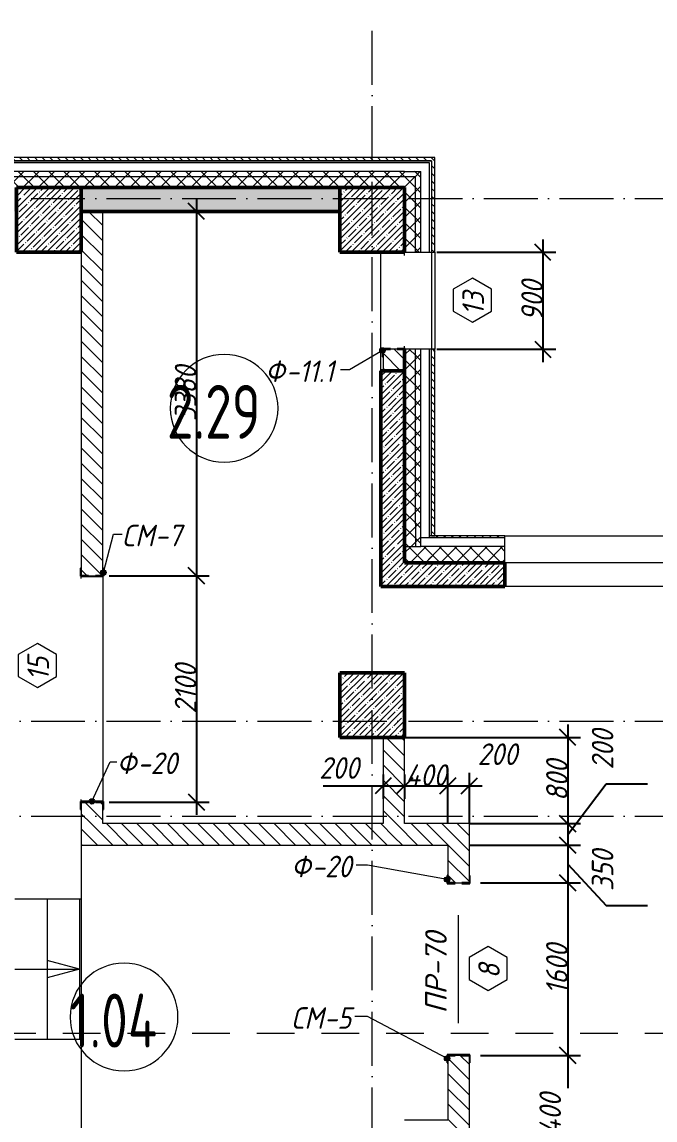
# Model space of a CAD drawing. Header units: millimetres. Extents: x -6064 to 178764, y -5836 to 29924.
# Drawn here: x 30060 to 35932, y 18450 to 28637 of the extents above; entities that cross this region are included whole.
import ezdxf

# ---------------------------------------------------------------- set-up
doc = ezdxf.new("R2010")
doc.units = ezdxf.units.MM
doc.linetypes.add('01 Штриховая _4 мм_', pattern=[600, 350, -250])
doc.linetypes.add('50_200_ШТРИХ_1Т_ш5_п1_п1_', pattern=[700, 500, -100, 0, -100])
doc.layers.add('A-ANNO-DIMS', color=7, linetype='Continuous')
for name, color, linetype, lineweight in [('A-AREA-IDEN', 7, 'Continuous', 9), ('A-DETL', 7, 'Continuous', 9), ('A-DETL-1', 7, 'Continuous', 50), ('A-DETL-2', 7, 'Continuous', 5), ('A-DETL-GENF-2', 7, 'Continuous', 5), ('A-DOOR-IDEN', 7, 'Continuous', 9), ('A-FLOR', 7, 'Continuous', 9), ('A-GENM', 7, 'Continuous', 9), ('A-GENM-1', 7, 'Continuous', 25), ('A-GENM-IDEN', 7, 'Continuous', 9), ('A-GLAZ-IDEN', 7, 'Continuous', 9), ('A-WALL', 7, 'Continuous', 5), ('A-WALL-3', 7, 'Continuous', 50), ('A-WALL-4', 7, 'Continuous', 9), ('A-WALL-FNSH-1', 7, 'Continuous', 9), ('A-WALL-PATT-1', 7, 'Continuous', 5), ('G-ANNO-SYMB-1', 7, '01 Штриховая _4 мм_', 9), ('I-WALL', 7, 'Continuous', 5), ('I-WALL-1', 7, 'Continuous', 9), ('S-COLS', 7, 'Continuous', 9), ('S-COLS-1', 7, 'Continuous', 5), ('S-COLS-2', 7, 'Continuous', 50), ('S-STRS-1', 7, 'Continuous', 9), ('S-STRS-ANNO', 7, 'Continuous', 5), ('Оси-1', 7, '50_200_ШТРИХ_1Т_ш5_п1_п1_', 9)]:
    doc.layers.add(name, color=color, linetype=linetype, lineweight=lineweight)
for name, color, linetype, lineweight, true_color in [('A-WALL-1', 7, 'Continuous', 13, 0xce0000), ('A-WALL-FNSH-2', 7, 'Continuous', 13, 0xce0000), ('A-WALL-FNSH-3', 7, 'Continuous', 13, 0x008000), ('A-WALL-PATT-2', 7, 'Continuous', 5, 0xce0000)]:
    doc.layers.add(name, color=color, linetype=linetype, lineweight=lineweight, true_color=true_color)
doc.styles.add('ISOCPEUR_I_2', font='isocpeui.ttf', dxfattribs={"width": 0.9, "height": 200})
doc.styles.add('ISOCPEUR_I_4', font='isocpeui.ttf', dxfattribs={"height": 200})
doc.styles.add('СПДС', font='ГОСТ тип А.ttf', dxfattribs={"width": 0.9})
doc.dimstyles.new('ISO-2_0_0_9К_СРЕДНИЙ', dxfattribs={"dimscale": 304.8, "dimtxt": 199.196235, "dimasz": 0.492126, "dimexe": 0.393701, "dimexo": 0, "dimgap": 0, "dimtad": 1, "dimdec": 0, "dimzin": 0, "dimdsep": 46, "dimtxsty": 'ISOCPEUR_I_2', "dimblk1": 'OBLIQUE', "dimblk2": 'OBLIQUE', "dimsah": 1, "dimcen": 0.09, "dimdle": 0.393701, "dimazin": 0, "dimtfac": 1, "dimtdec": 4, "dimtix": 1, "dimtmove": 1, "dimatfit": 3, "dimfxl": 1, "dimtvp": 1, "dimtolj": 1, "dimtzin": 0, "dimarcsym": 2})
doc.dimstyles.new('ISO-2_0_0_9К_СРЕДНИЙ_1', dxfattribs={"dimscale": 304.8, "dimtxt": 199.196235, "dimasz": 0.492126, "dimexe": 0.393701, "dimexo": 0, "dimgap": 0, "dimtad": 1, "dimdec": 0, "dimzin": 0, "dimdsep": 46, "dimtxsty": 'ISOCPEUR_I_2', "dimblk1": 'OBLIQUE', "dimblk2": 'OBLIQUE', "dimsah": 1, "dimcen": 0.09, "dimdle": 0.393701, "dimazin": 0, "dimtfac": 1, "dimtdec": 4, "dimtix": 1, "dimtmove": 2, "dimatfit": 3, "dimfxl": 1, "dimtvp": 1, "dimtolj": 1, "dimtzin": 0, "dimarcsym": 2})
doc.dimstyles.new('ISO-2_0_0_9К_СРЕДНИЙ_2', dxfattribs={"dimscale": 304.8, "dimtxt": 199.196235, "dimasz": 0.492126, "dimexe": 0.393701, "dimexo": 0, "dimgap": 0, "dimtad": 1, "dimdec": 0, "dimzin": 0, "dimdsep": 46, "dimtxsty": 'ISOCPEUR_I_2', "dimblk1": 'OBLIQUE', "dimblk2": 'OBLIQUE', "dimsah": 1, "dimcen": 0.09, "dimdle": 0.393701, "dimazin": 0, "dimtfac": 1, "dimtdec": 4, "dimtix": 1, "dimtmove": 0, "dimatfit": 3, "dimfxl": 1, "dimtvp": 1, "dimtolj": 1, "dimtzin": 0, "dimarcsym": 2})
pattern_1 = [(45, (0, 0), (-70.71068, 70.71068), []), (135, (0, 0), (-70.71068, -70.71068), [])]
pattern_2 = [(45, (0, 0), (-57.02463, 57.02463), []), (45, (57.025, 0), (-57.02463, 57.02463), [100.806, -20.161, 3.353, -16.808])]
pattern_3 = [(135, (0, 0), (-35.35534, -35.35534), [])]
pattern_4 = [(135, (0, 0), (-70.71068, -70.71068), [])]

# ---------------------------------------------------------------- blocks, each defined once
blk = doc.blocks.new('Колонна_Несущая_Прямоугольное сечение - 600х600-V24-АР1_1_Кладочный план 2 этажа')
at = {"layer": 'S-COLS-1'}
h = blk.add_hatch(dxfattribs=at)
h.set_pattern_fill('FP_34', color=256, style=0, pattern_type=2)
h.set_pattern_definition([(45, (-30310, -26800), (-57.02463, 57.02463), []), (45, (-30252.975, -26800), (-57.02463, 57.02463), [100.806, -20.161, 3.353, -16.808])])
h.paths.add_polyline_path([(-300, -300), (300, -300), (300, 300), (-300, 300)], flags=0)
at = {"layer": 'S-COLS-2'}
for p, q in [((300, 300), (-300, 300)), ((-300, 300), (-300, -300)), ((300, -300), (300, 300)), ((-300, -300), (300, -300))]:
    blk.add_line(p, q, dxfattribs=at)
blk = doc.blocks.new('Колонна_Несущая_Прямоугольное сечение - 600х600-V32-АР1_1_Кладочный план 2 этажа')
at = {"layer": 'S-COLS-1'}
h = blk.add_hatch(dxfattribs=at)
h.set_pattern_fill('FP_44', color=256, style=0, pattern_type=2)
h.set_pattern_definition([(45, (-33310, -22300), (-57.02463, 57.02463), []), (45, (-33252.975, -22300), (-57.02463, 57.02463), [100.806, -20.161, 3.353, -16.808])])
h.paths.add_polyline_path([(-300, -300), (300, -300), (300, 300), (-300, 300)], flags=0)
at = {"layer": 'S-COLS-2'}
for p, q in [((300, 300), (-300, 300)), ((-300, 300), (-300, -300)), ((300, -300), (300, 300)), ((-300, -300), (300, -300))]:
    blk.add_line(p, q, dxfattribs=at)
blk = doc.blocks.new('Пол_ амфитетр - Пол_ амфитетр-23726988-АР1_1_Кладочный план 2 этажа')
at = {"layer": 'A-FLOR'}
for p, q in [((30610, 21000), (30610, 20500)), ((30610, 20500), (29995, 20500)), ((29995, 19200), (30610, 19200)), ((30610, 19200), (30610, 15200))]:
    blk.add_line(p, q, dxfattribs=at)
blk = doc.blocks.new('Фахверк_СКБ_Уголок - Ф-11_1_200х2500h_крепления в одну сторону-28441424-АР1_1_Кладочный план 2 этажа')
at = {"layer": 'A-GENM-1'}
for p, q in [((200, 156), (125, 156)), ((125, 156), (125, 81)), ((131, 81), (131, 150)), ((131, 150), (200, 150)), ((200, 150), (200, 156)), ((125, 81), (131, 81)), ((131, 19), (125, 19)), ((125, 19), (125, -56)), ((131, -50), (131, 19)), ((125, -56), (200, -56)), ((200, -50), (131, -50)), ((200, -56), (200, -50))]:
    blk.add_line(p, q, dxfattribs=at)
blk = doc.blocks.new('Фахверк_СКБ_Уголок_Тип 2 - СМ-5_200х2480h-30007438-АР1_1_Кладочный план 2 этажа')
at = {"layer": 'A-GENM-1'}
for p, q in [((125, 156), (125, 81)), ((200, 156), (125, 156)), ((131, 81), (131, 150)), ((131, 150), (200, 150)), ((200, 150), (200, 156)), ((125, 81), (131, 81)), ((131, 19), (125, 19)), ((125, 19), (125, -56)), ((131, -50), (131, 19)), ((125, -56), (200, -56)), ((200, -50), (131, -50)), ((200, -56), (200, -50))]:
    blk.add_line(p, q, dxfattribs=at)
blk = doc.blocks.new('Стойка_Влож_Полоса боковая - Полоса-27101091-АР1_1_Кладочный план 2 этажа')
at = {"layer": 'A-GENM'}
for p, q in [((-5, 85), (0, 85)), ((-5, -85), (-5, 85)), ((0, 31), (0, -31)), ((0, -85), (-5, -85))]:
    blk.add_line(p, q, dxfattribs=at)
blk = doc.blocks.new('Фахверк_СКБ_Уголок - Ф-20_200х3960 h-28533880-АР1_1_Кладочный план 2 этажа')
at = {"layer": 'A-GENM-1'}
for p, q in [((200, 156), (125, 156)), ((125, 156), (125, 81)), ((131, 81), (131, 150)), ((131, 150), (200, 150)), ((200, 150), (200, 156)), ((125, 81), (131, 81)), ((131, 19), (125, 19)), ((125, 19), (125, -56)), ((131, -50), (131, 19)), ((125, -56), (200, -56)), ((200, -50), (131, -50)), ((200, -56), (200, -50))]:
    blk.add_line(p, q, dxfattribs=at)
blk = doc.blocks.new('Фахверк_СКБ_Уголок_Тип 2 - СМ-7_200х2680 h-30007513-АР1_1_Кладочный план 2 этажа')
at = {"layer": 'A-GENM-1'}
for p, q in [((125, 156), (125, 81)), ((200, 156), (125, 156)), ((131, 81), (131, 150)), ((131, 150), (200, 150)), ((200, 150), (200, 156)), ((125, 81), (131, 81)), ((131, 19), (125, 19)), ((125, 19), (125, -56)), ((131, -50), (131, 19)), ((125, -56), (200, -56)), ((200, -50), (131, -50)), ((200, -56), (200, -50))]:
    blk.add_line(p, q, dxfattribs=at)
blk = doc.blocks.new('_Oblique')
at = {"color": 0, "linetype": 'ByBlock', "lineweight": -2}
blk.add_line((-0.5, -0.5), (0.5, 0.5), dxfattribs=at)
blk = doc.blocks.new('DIMBLOCK262-АР1_1_Кладочный план 2 этажа')
at = {"layer": 'A-ANNO-DIMS', "color": 0, "lineweight": -2, "transparency": 16777216}
for p, q in [((35122, 22120), (35122, 21080)), ((33610, 22000), (35242, 22000)), ((34210, 21200), (35242, 21200))]:
    blk.add_line(p, q, dxfattribs=at)
at = {"layer": 'Defpoints', "color": 0, "transparency": 16777216}
for p in [(33610, 22000), (34210, 21200), (35122, 21200)]:
    blk.add_point(p, dxfattribs=at)
at = {"layer": 'A-ANNO-DIMS', "color": 0, "lineweight": -2, "transparency": 16777216, "xscale": 150, "yscale": 150, "zscale": 150}
for p, rotation in [((35122, 22000), 90), ((35122, 21200), 270)]:
    blk.add_blockref('_Oblique', p, dxfattribs=dict(at, rotation=rotation))
at = {"layer": 'A-ANNO-DIMS', "color": 0, "transparency": 16777216, "insert": (35022, 21600), "char_height": 200, "width": 455.09, "attachment_point": 5, "rotation": 90, "style": 'ISOCPEUR_I_2'}
blk.add_mtext('\\A1;800', dxfattribs=at)
blk = doc.blocks.new('DIMBLOCK263-АР1_1_Кладочный план 2 этажа')
at = {"layer": 'A-ANNO-DIMS', "color": 0, "lineweight": -2, "transparency": 16777216}
for p, q in [((35122, 21100), (35480, 21569)), ((35480, 21569), (35862, 21569)), ((35122, 21320), (35122, 20880)), ((34210, 21200), (35242, 21200)), ((34213, 21000), (35242, 21000))]:
    blk.add_line(p, q, dxfattribs=at)
at = {"layer": 'Defpoints', "color": 0, "transparency": 16777216}
for p in [(34210, 21200), (34213, 21000), (35122, 21000)]:
    blk.add_point(p, dxfattribs=at)
at = {"layer": 'A-ANNO-DIMS', "color": 0, "lineweight": -2, "transparency": 16777216, "xscale": 150, "yscale": 150, "zscale": 150}
for p, rotation in [((35122, 21200), 90), ((35122, 21000), 270)]:
    blk.add_blockref('_Oblique', p, dxfattribs=dict(at, rotation=rotation))
at = {"layer": 'A-ANNO-DIMS', "color": 0, "transparency": 16777216, "insert": (35346, 21702), "char_height": 200, "width": 455.09, "attachment_point": 1, "rotation": 90, "line_spacing_factor": 1.149209, "style": 'ISOCPEUR_I_2'}
blk.add_mtext('\\A1;200', dxfattribs=at)
blk = doc.blocks.new('DIMBLOCK264-АР1_1_Кладочный план 2 этажа')
at = {"layer": 'A-ANNO-DIMS', "color": 0, "lineweight": -2, "transparency": 16777216}
for p, q in [((35122, 21120), (35122, 20530)), ((34213, 21000), (35242, 21000)), ((35122, 20825), (35480, 20441)), ((34312, 20650), (35242, 20650)), ((35480, 20441), (35862, 20441))]:
    blk.add_line(p, q, dxfattribs=at)
at = {"layer": 'Defpoints', "color": 0, "transparency": 16777216}
for p in [(34213, 21000), (34312, 20650), (35122, 20650)]:
    blk.add_point(p, dxfattribs=at)
at = {"layer": 'A-ANNO-DIMS', "color": 0, "lineweight": -2, "transparency": 16777216, "xscale": 150, "yscale": 150, "zscale": 150}
for p, rotation in [((35122, 21000), 90), ((35122, 20650), 270)]:
    blk.add_blockref('_Oblique', p, dxfattribs=dict(at, rotation=rotation))
at = {"layer": 'A-ANNO-DIMS', "color": 0, "transparency": 16777216, "insert": (35346, 20575), "char_height": 200, "width": 455.09, "attachment_point": 1, "rotation": 90, "line_spacing_factor": 1.149209, "style": 'ISOCPEUR_I_2'}
blk.add_mtext('\\A1;350', dxfattribs=at)
blk = doc.blocks.new('DIMBLOCK265-АР1_1_Кладочный план 2 этажа')
at = {"layer": 'A-ANNO-DIMS', "color": 0, "lineweight": -2, "transparency": 16777216}
for p, q in [((35122, 20770), (35122, 18930)), ((34312, 20650), (35242, 20650)), ((34312, 19050), (35242, 19050))]:
    blk.add_line(p, q, dxfattribs=at)
at = {"layer": 'Defpoints', "color": 0, "transparency": 16777216}
for p in [(34312, 20650), (34312, 19050), (35122, 19050)]:
    blk.add_point(p, dxfattribs=at)
at = {"layer": 'A-ANNO-DIMS', "color": 0, "lineweight": -2, "transparency": 16777216, "xscale": 150, "yscale": 150, "zscale": 150}
for p, rotation in [((35122, 20650), 90), ((35122, 19050), 270)]:
    blk.add_blockref('_Oblique', p, dxfattribs=dict(at, rotation=rotation))
at = {"layer": 'A-ANNO-DIMS', "color": 0, "transparency": 16777216, "insert": (35022, 19850), "char_height": 200, "width": 560.81, "attachment_point": 5, "rotation": 90, "style": 'ISOCPEUR_I_2'}
blk.add_mtext('\\A1;1600', dxfattribs=at)
blk = doc.blocks.new('DIMBLOCK266-АР1_1_Кладочный план 2 этажа')
at = {"layer": 'A-ANNO-DIMS', "color": 0, "lineweight": -2, "transparency": 16777216}
for p, q in [((35122, 19170), (35122, 18747)), ((34312, 19050), (35242, 19050)), ((35122, 17530), (35122, 18286)), ((34293, 17650), (35242, 17650))]:
    blk.add_line(p, q, dxfattribs=at)
at = {"layer": 'Defpoints', "color": 0, "transparency": 16777216}
for p in [(34312, 19050), (34293, 17650), (35122, 17650)]:
    blk.add_point(p, dxfattribs=at)
at = {"layer": 'A-ANNO-DIMS', "color": 0, "lineweight": -2, "transparency": 16777216, "xscale": 150, "yscale": 150, "zscale": 150}
for p, rotation in [((35122, 19050), 90), ((35122, 17650), 270)]:
    blk.add_blockref('_Oblique', p, dxfattribs=dict(at, rotation=rotation))
at = {"layer": 'A-ANNO-DIMS', "color": 0, "transparency": 16777216, "insert": (34860, 18227), "char_height": 200, "width": 579.2, "attachment_point": 1, "rotation": 90, "line_spacing_factor": 1.149209, "style": 'ISOCPEUR_I_2'}
blk.add_mtext('\\A1;1400', dxfattribs=at)
blk = doc.blocks.new('DIMBLOCK274-АР1_1_Кладочный план 2 этажа')
at = {"layer": 'A-ANNO-DIMS', "color": 0, "lineweight": -2, "transparency": 16777216}
for p, q in [((33410, 21656), (33410, 21430)), ((33610, 21656), (33610, 21430)), ((32853, 21550), (33410, 21550)), ((33290, 21550), (33730, 21550))]:
    blk.add_line(p, q, dxfattribs=at)
at = {"layer": 'Defpoints', "color": 0, "transparency": 16777216}
for p in [(33410, 21656), (33610, 21656), (33610, 21550)]:
    blk.add_point(p, dxfattribs=at)
at = {"layer": 'A-ANNO-DIMS', "color": 0, "lineweight": -2, "transparency": 16777216, "xscale": 150, "yscale": 150, "zscale": 150, "rotation": 180}
blk.add_blockref('_Oblique', (33410, 21550), dxfattribs=at)
at = {"layer": 'A-ANNO-DIMS', "color": 0, "lineweight": -2, "transparency": 16777216, "xscale": 150, "yscale": 150, "zscale": 150}
blk.add_blockref('_Oblique', (33610, 21550), dxfattribs=at)
at = {"layer": 'A-ANNO-DIMS', "color": 0, "transparency": 16777216, "insert": (32817, 21816), "char_height": 200, "width": 455.09, "attachment_point": 1, "line_spacing_factor": 1.149209, "style": 'ISOCPEUR_I_2'}
blk.add_mtext('\\A1;200', dxfattribs=at)
blk = doc.blocks.new('DIMBLOCK275-АР1_1_Кладочный план 2 этажа')
at = {"layer": 'A-ANNO-DIMS', "color": 0, "lineweight": -2, "transparency": 16777216}
for p, q in [((33610, 21656), (33610, 21430)), ((34010, 21203), (34010, 21670)), ((33490, 21550), (34130, 21550))]:
    blk.add_line(p, q, dxfattribs=at)
at = {"layer": 'Defpoints', "color": 0, "transparency": 16777216}
for p in [(33610, 21656), (34010, 21550), (34010, 21203)]:
    blk.add_point(p, dxfattribs=at)
at = {"layer": 'A-ANNO-DIMS', "color": 0, "lineweight": -2, "transparency": 16777216, "xscale": 150, "yscale": 150, "zscale": 150, "rotation": 180}
blk.add_blockref('_Oblique', (33610, 21550), dxfattribs=at)
at = {"layer": 'A-ANNO-DIMS', "color": 0, "lineweight": -2, "transparency": 16777216, "xscale": 150, "yscale": 150, "zscale": 150}
blk.add_blockref('_Oblique', (34010, 21550), dxfattribs=at)
at = {"layer": 'A-ANNO-DIMS', "color": 0, "transparency": 16777216, "insert": (33810, 21650), "char_height": 200, "width": 473.47, "attachment_point": 5, "style": 'ISOCPEUR_I_2'}
blk.add_mtext('\\A1;400', dxfattribs=at)
blk = doc.blocks.new('DIMBLOCK276-АР1_1_Кладочный план 2 этажа')
at = {"layer": 'A-ANNO-DIMS', "color": 0, "lineweight": -2, "transparency": 16777216}
for p, q in [((34010, 21203), (34010, 21670)), ((34210, 21200), (34210, 21670)), ((33890, 21550), (34330, 21550))]:
    blk.add_line(p, q, dxfattribs=at)
at = {"layer": 'Defpoints', "color": 0, "transparency": 16777216}
for p in [(34210, 21550), (34010, 21203), (34210, 21200)]:
    blk.add_point(p, dxfattribs=at)
at = {"layer": 'A-ANNO-DIMS', "color": 0, "lineweight": -2, "transparency": 16777216, "xscale": 150, "yscale": 150, "zscale": 150, "rotation": 180}
blk.add_blockref('_Oblique', (34010, 21550), dxfattribs=at)
at = {"layer": 'A-ANNO-DIMS', "color": 0, "lineweight": -2, "transparency": 16777216, "xscale": 150, "yscale": 150, "zscale": 150}
blk.add_blockref('_Oblique', (34210, 21550), dxfattribs=at)
at = {"layer": 'A-ANNO-DIMS', "color": 0, "transparency": 16777216, "insert": (34286, 21944), "char_height": 200, "width": 455.09, "attachment_point": 1, "line_spacing_factor": 1.149209, "style": 'ISOCPEUR_I_2'}
blk.add_mtext('\\A1;200', dxfattribs=at)
blk = doc.blocks.new('DIMBLOCK277-АР1_1_Кладочный план 2 этажа')
at = {"layer": 'A-ANNO-DIMS', "color": 0, "lineweight": -2, "transparency": 16777216}
for p, q in [((31678, 27000), (31678, 23380)), ((31784, 26880), (31558, 26880)), ((30868, 23500), (31798, 23500))]:
    blk.add_line(p, q, dxfattribs=at)
at = {"layer": 'Defpoints', "color": 0, "transparency": 16777216}
for p in [(31784, 26880), (30868, 23500), (31678, 23500)]:
    blk.add_point(p, dxfattribs=at)
at = {"layer": 'A-ANNO-DIMS', "color": 0, "lineweight": -2, "transparency": 16777216, "xscale": 150, "yscale": 150, "zscale": 150}
for p, rotation in [((31678, 26880), 90), ((31678, 23500), 270)]:
    blk.add_blockref('_Oblique', p, dxfattribs=dict(at, rotation=rotation))
at = {"layer": 'A-ANNO-DIMS', "color": 0, "transparency": 16777216, "insert": (31578, 25190), "char_height": 200, "width": 606.78, "attachment_point": 5, "rotation": 90, "style": 'ISOCPEUR_I_2'}
blk.add_mtext('\\A1;3380', dxfattribs=at)
blk = doc.blocks.new('DIMBLOCK278-АР1_1_Кладочный план 2 этажа')
at = {"layer": 'A-ANNO-DIMS', "color": 0, "lineweight": -2, "transparency": 16777216}
for p, q in [((31678, 23620), (31678, 21280)), ((30868, 23500), (31798, 23500)), ((30868, 21400), (31798, 21400))]:
    blk.add_line(p, q, dxfattribs=at)
at = {"layer": 'Defpoints', "color": 0, "transparency": 16777216}
for p in [(30868, 23500), (30868, 21400), (31678, 21400)]:
    blk.add_point(p, dxfattribs=at)
at = {"layer": 'A-ANNO-DIMS', "color": 0, "lineweight": -2, "transparency": 16777216, "xscale": 150, "yscale": 150, "zscale": 150}
for p, rotation in [((31678, 23500), 90), ((31678, 21400), 270)]:
    blk.add_blockref('_Oblique', p, dxfattribs=dict(at, rotation=rotation))
at = {"layer": 'A-ANNO-DIMS', "color": 0, "transparency": 16777216, "insert": (31578, 22450), "char_height": 200, "width": 560.81, "attachment_point": 5, "rotation": 90, "style": 'ISOCPEUR_I_2'}
blk.add_mtext('\\A1;2100', dxfattribs=at)
blk = doc.blocks.new('DIMBLOCK279-АР1_1_Кладочный план 2 этажа')
at = {"layer": 'A-ANNO-DIMS', "color": 0, "lineweight": -2, "transparency": 16777216}
for p, q in [((34892, 26620), (34892, 25480)), ((33910, 26500), (35012, 26500)), ((33910, 25600), (35012, 25600))]:
    blk.add_line(p, q, dxfattribs=at)
at = {"layer": 'Defpoints', "color": 0, "transparency": 16777216}
for p in [(33910, 26500), (33910, 25600), (34892, 25600)]:
    blk.add_point(p, dxfattribs=at)
at = {"layer": 'A-ANNO-DIMS', "color": 0, "lineweight": -2, "transparency": 16777216, "xscale": 150, "yscale": 150, "zscale": 150}
for p, rotation in [((34892, 26500), 90), ((34892, 25600), 270)]:
    blk.add_blockref('_Oblique', p, dxfattribs=dict(at, rotation=rotation))
at = {"layer": 'A-ANNO-DIMS', "color": 0, "transparency": 16777216, "insert": (34792, 26050), "char_height": 200, "width": 455.09, "attachment_point": 5, "rotation": 90, "style": 'ISOCPEUR_I_2'}
blk.add_mtext('\\A1;900', dxfattribs=at)
blk = doc.blocks.new('AAR_СКБ_Марка_Двери_Перемычка и проем - Марка перемычки и проема-25306769-АР1_1_Кладочный план 2 этажа')
at = {"layer": 'A-DOOR-IDEN'}
for p, q in [((-5, 0), (5, 0)), ((-0.97, -0.98), (-1.99, -2.75)), ((1.07, -0.98), (-0.97, -0.98)), ((2.09, -2.75), (1.07, -0.98)), ((-1.99, -2.75), (-0.97, -4.51)), ((1.07, -4.51), (2.09, -2.75)), ((-0.97, -4.51), (1.07, -4.51))]:
    blk.add_line(p, q, dxfattribs=at)
blk = doc.blocks.new('AAR_СКБ_Марка_Окна_Перемычка и проем - Марка проема-25443838-АР1_1_Кладочный план 2 этажа')
at = {"layer": 'A-GLAZ-IDEN'}
for p, q in [((-0.97, -0.98), (-1.99, -2.75)), ((1.07, -0.98), (-0.97, -0.98)), ((2.09, -2.75), (1.07, -0.98)), ((-1.99, -2.75), (-0.97, -4.51)), ((1.07, -4.51), (2.09, -2.75)), ((-0.97, -4.51), (1.07, -4.51))]:
    blk.add_line(p, q, dxfattribs=at)
blk = doc.blocks.new('AAR_СКБ_Марка_Окна_Перемычка и проем - Марка перемычки и проема-25443834-АР1_1_Кладочный план 2 этажа')
at = {"layer": 'A-GLAZ-IDEN'}
for p, q in [((-5, 0), (5, 0)), ((-0.97, -0.98), (-1.99, -2.75)), ((1.07, -0.98), (-0.97, -0.98)), ((2.09, -2.75), (1.07, -0.98)), ((-1.99, -2.75), (-0.97, -4.51)), ((1.07, -4.51), (2.09, -2.75)), ((-0.97, -4.51), (1.07, -4.51))]:
    blk.add_line(p, q, dxfattribs=at)
blk = doc.blocks.new('Марка_Помещения - Номер-25198446-Объем проектирования 2 этажа')
at = {"layer": 'A-AREA-IDEN'}
for start, end in [(360, 180), (180, 360)]:
    blk.add_arc((0, 0), 2.5, start, end, dxfattribs=at)

msp = doc.modelspace()

# ---------------------------------------------------------------- hatches: boundary and pattern name
at = {"layer": 'A-DETL-GENF-2'}
h = msp.add_hatch(dxfattribs=at)
h.set_pattern_fill('FP_11', color=256, style=0, pattern_type=2)
h.set_pattern_definition(pattern_1)
h.paths.add_polyline_path([(33610, 23770), (33710, 23770), (33710, 23979.5), (33610, 23979.5)], flags=0)
h = msp.add_hatch(dxfattribs=at)
h.set_pattern_fill('FP_11', color=256, style=0, pattern_type=2)
h.set_pattern_definition(pattern_1)
h.paths.add_polyline_path([(33760, 23770), (33760, 23979.5), (33710, 23979.5), (33710, 23770)], flags=0)
at = {"layer": 'A-GENM-IDEN'}
h = msp.add_hatch(color=256, dxfattribs=at)
edge = h.paths.add_edge_path(flags=0)
edge.add_arc((33404, 25589.3), 25, 0, 360)
h = msp.add_hatch(color=256, dxfattribs=at)
edge = h.paths.add_edge_path(flags=0)
edge.add_arc((30816, 23529), 25, 0, 360)
h = msp.add_hatch(color=256, dxfattribs=at)
edge = h.paths.add_edge_path(flags=0)
edge.add_arc((30710, 21406), 25, 0, 360)
h = msp.add_hatch(color=256, dxfattribs=at)
edge = h.paths.add_edge_path(flags=0)
edge.add_arc((34004, 20681.5), 25, 0, 360)
h = msp.add_hatch(color=256, dxfattribs=at)
edge = h.paths.add_edge_path(flags=0)
edge.add_arc((34004, 19021), 25, 0, 360)
at = {"layer": 'A-WALL-PATT-1'}
h = msp.add_hatch(dxfattribs=at)
h.set_pattern_fill('FP_23', color=256, style=0, pattern_type=2)
h.set_pattern_definition(pattern_3)
h.paths.add_polyline_path([(33890, 27350), (33890, 27380), (19610.3, 27380), (19610.3, 27350), (33860, 27350)], flags=0)
h.paths.add_polyline_path([(18710.3, 27350), (18710.3, 27380), (17810.3, 27380), (17810.3, 27350), (18287.6, 27350)], flags=0)
h.paths.add_polyline_path([(16010.3, 27350), (16910.3, 27350), (16910.3, 27380), (16010.3, 27380)], flags=0)
h.paths.add_polyline_path([(15110.3, 27350), (15110.3, 27380), (13460.3, 27380), (13460.3, 27350), (13690.8, 27350)], flags=0)
h = msp.add_hatch(dxfattribs=at)
h.set_pattern_fill('FP_23', color=256, style=0, pattern_type=2)
h.set_pattern_definition(pattern_3)
h.paths.add_polyline_path([(33860, 23869.7), (33890, 23869.7), (33890, 25600), (33860, 25600), (33860, 23870)], flags=0)
h.paths.add_polyline_path([(33890, 26500), (33890, 27350), (33860, 27350), (33860, 26500)], flags=0)
h = msp.add_hatch(dxfattribs=at)
h.set_pattern_fill('FP_11', color=256, style=0, pattern_type=2)
h.set_pattern_definition(pattern_1)
h.paths.add_polyline_path([(33710, 27200), (33710, 27250), (19610.3, 27250), (19610.3, 27200), (33610.2, 27200)], flags=0)
h.paths.add_polyline_path([(16910.3, 27200), (16910.3, 27250), (16010.3, 27250), (16010.3, 27200), (16755.3, 27200)], flags=0)
h.paths.add_polyline_path([(13480.3, 27200), (15110.3, 27200), (15110.3, 27250), (13480.3, 27250)], flags=0)
h.paths.add_polyline_path([(17810.3, 27200), (18710.3, 27200), (18710.3, 27250), (17810.3, 27250)], flags=0)
h = msp.add_hatch(dxfattribs=at)
h.set_pattern_fill('FP_11', color=256, style=0, pattern_type=2)
h.set_pattern_definition(pattern_1)
h.paths.add_polyline_path([(33610, 27100), (33610, 27200), (19610.3, 27200), (19610.3, 27100), (32078, 27100)], flags=0)
h.paths.add_polyline_path([(13690.8, 27100), (15110.3, 27100), (15110.3, 27200), (13480.3, 27200), (13480.3, 27106), (13529.3, 27106), (13529.3, 27100)], flags=0)
h.paths.add_polyline_path([(16755.3, 27100), (16910.3, 27100), (16910.3, 27200), (16010.3, 27200), (16010.3, 27100)], flags=0)
h.paths.add_polyline_path([(17810.3, 27100), (18710.3, 27100), (18710.3, 27200), (17810.3, 27200)], flags=0)
h = msp.add_hatch(dxfattribs=at)
h.set_pattern_fill('FP_11', color=256, style=0, pattern_type=2)
h.set_pattern_definition(pattern_1)
h.paths.add_polyline_path([(33610, 23979.5), (33710, 23979.5), (33710, 25600), (33616, 25599.5), (33616, 25531), (33610, 25531)], flags=0)
h.paths.add_polyline_path([(33610, 26500), (33710, 26500), (33710, 27200), (33610, 27200), (33610, 27100)], flags=0)
h = msp.add_hatch(dxfattribs=at)
h.set_pattern_fill('FP_11', color=256, style=0, pattern_type=2)
h.set_pattern_definition(pattern_1)
h.paths.add_polyline_path([(33756.3, 23979.5), (33760, 23979.5), (33760, 25600), (33710, 25600), (33710, 23979.5)], flags=0)
h.paths.add_polyline_path([(33710, 26500), (33760, 26500), (33760, 27250), (33710, 27250), (33710, 26873.2)], flags=0)
h = msp.add_hatch(dxfattribs=at)
h.set_pattern_fill('FP_7', color=256, style=0, pattern_type=2)
h.set_pattern_definition(pattern_2)
h.paths.add_polyline_path([(33010, 26880), (33010, 27100), (30610, 27100), (30610, 26880), (32078, 26880)], flags=0)
h.paths.add_polyline_path([(30010, 26880), (30010, 27100), (26410, 27100), (26410, 26880), (29013.4, 26880)], flags=0)
h.paths.add_polyline_path([(25810, 26880), (25810, 27100), (22510, 27100), (22510, 26880), (22884.4, 26880)], flags=0)
h = msp.add_hatch(dxfattribs=at)
h.set_pattern_fill('FP_7', color=256, style=0, pattern_type=2)
h.set_pattern_definition(pattern_2)
h.paths.add_polyline_path([(33610, 23400), (33610, 25400), (33390, 25400), (33390, 23400)], flags=0)
h = msp.add_hatch(dxfattribs=at)
h.set_pattern_fill('FP_23', color=256, style=0, pattern_type=2)
h.set_pattern_definition(pattern_3)
h.paths.add_polyline_path([(41930, 23850), (41930, 23870), (41710, 23870), (41710, 23850)], flags=0)
h.paths.add_polyline_path([(37640.5, 23850), (39060, 23850), (39060, 23870), (37640.5, 23870)], flags=0)
h.paths.add_polyline_path([(33993.3, 23850), (34540.5, 23850), (34540.5, 23870), (33840, 23870), (33840, 23850), (33860, 23850)], flags=0)
h = msp.add_hatch(dxfattribs=at)
h.set_pattern_fill('FP_23', color=256, style=0, pattern_type=2)
h.set_pattern_definition(pattern_3)
h.paths.add_polyline_path([(39810, 23850), (39810, 23870), (39060, 23870), (39060, 23850)], flags=0)
h.paths.add_polyline_path([(33840, 23850), (33860, 23850), (33860, 23870), (33840, 23870)], flags=0)
h = msp.add_hatch(dxfattribs=at)
h.set_pattern_fill('FP_11', color=256, style=0, pattern_type=2)
h.set_pattern_definition(pattern_1)
h.paths.add_polyline_path([(33710, 23620), (34540.5, 23620), (34540.5, 23770), (33610, 23770), (33610, 23620)], flags=0)
h.paths.add_polyline_path([(42160, 23620), (42160, 23770), (41710, 23770), (41710, 23620)], flags=0)
h.paths.add_polyline_path([(38207, 23620), (39060, 23620), (39060, 23770), (37640.5, 23770), (37640.5, 23620)], flags=0)
h = msp.add_hatch(dxfattribs=at)
h.set_pattern_fill('FP_11', color=256, style=0, pattern_type=2)
h.set_pattern_definition(pattern_1)
h.paths.add_polyline_path([(39810, 23620), (39810, 23770), (39060, 23770), (39060, 23620)], flags=0)
h.paths.add_polyline_path([(33710, 23620), (33860, 23620), (33860, 23770), (33610, 23770), (33610, 23620)], flags=0)
h = msp.add_hatch(dxfattribs=at)
h.set_pattern_fill('FP_7', color=256, style=0, pattern_type=2)
h.set_pattern_definition(pattern_2)
h.paths.add_polyline_path([(38490, 23400), (38490, 23620), (37640.5, 23620), (37640.5, 23400), (38270, 23400)], flags=0)
h.paths.add_polyline_path([(33610, 23400), (34540.5, 23400), (34540.5, 23620), (33610, 23620)], flags=0)
at = {"layer": 'A-WALL-PATT-2'}
h = msp.add_hatch(dxfattribs=at)
h.set_pattern_fill('FP_22', color=256, style=0, pattern_type=2)
h.set_pattern_definition(pattern_4)
h.paths.add_polyline_path([(30810, 21200), (30810, 21400), (30610, 21400), (30610, 21200)], flags=0)
h.paths.add_polyline_path([(30741, 23500), (30810, 23500), (30810, 26880), (30610, 26880), (30610, 23500), (30679, 23500)], flags=0)
h = msp.add_hatch(dxfattribs=at)
h.set_pattern_fill('FP_22', color=256, style=0, pattern_type=2)
h.set_pattern_definition(pattern_4)
h.paths.add_polyline_path([(33609, 25401), (33610, 25401), (33610, 25600), (33410, 25600), (33410, 25401)], flags=0)
h = msp.add_hatch(dxfattribs=at)
h.set_pattern_fill('FP_22', color=256, style=0, pattern_type=2)
h.set_pattern_definition(pattern_4)
h.paths.add_polyline_path([(33510, 21200), (33610, 21200), (33610, 22000), (33410, 22000), (33410, 21200)], flags=0)
h = msp.add_hatch(dxfattribs=at)
h.set_pattern_fill('FP_22', color=256, style=0, pattern_type=2)
h.set_pattern_definition(pattern_4)
h.paths.add_polyline_path([(33510, 21000), (33510, 21200), (30610, 21200), (30610, 21000), (32078, 21000)], flags=0)
h = msp.add_hatch(dxfattribs=at)
h.set_pattern_fill('FP_22', color=256, style=0, pattern_type=2)
h.set_pattern_definition(pattern_4)
h.paths.add_polyline_path([(33510, 21000), (34010, 21000), (34010, 21200), (33510, 21200)], flags=0)
h = msp.add_hatch(dxfattribs=at)
h.set_pattern_fill('FP_22', color=256, style=0, pattern_type=2)
h.set_pattern_definition(pattern_4)
h.paths.add_polyline_path([(34010, 17850), (34210, 17850), (34210, 19050), (34010, 19050), (34010, 18250)], flags=0)
h.paths.add_polyline_path([(34079, 20650), (34210, 20650), (34210, 21200), (34010, 21200), (34010, 20650)], flags=0)
at = {"layer": 'S-COLS-1'}
h = msp.add_hatch(dxfattribs=at)
h.set_pattern_fill('FP_7', color=256, style=0, pattern_type=2)
h.set_pattern_definition(pattern_2)
h.paths.add_polyline_path([(33010, 26500), (33610, 26500), (33610, 27100), (33010, 27100)], flags=0)

# ---------------------------------------------------------------- linework, layer by layer
at = {"layer": 'A-DETL'}
for p, q in [((33610, 27250), (19610.3, 27250)), ((33760, 26500), (33760, 27250)), ((33760, 23979.5), (33760, 25600)), ((33760, 23770), (33760, 23979.5)), ((33610, 23770), (33710, 23770)), ((33710, 23770), (33760, 23770))]:
    msp.add_line(p, q, dxfattribs=at)
at = {"layer": 'A-DETL-1'}
for p, q in [((33610, 26500), (33610, 27100)), ((33610, 25600), (33610, 23979.5)), ((33610, 23979.5), (33610, 23770)), ((33610, 23770), (33610, 23620)), ((33610, 23620), (33860, 23620))]:
    msp.add_line(p, q, dxfattribs=at)
at = {"layer": 'A-DETL-2'}
msp.add_line((33710, 23979.5), (33710, 23770), dxfattribs=at)
at = {"layer": 'A-FLOR'}
msp.add_line((30610, 20500), (30610, 19200), dxfattribs=at)
at = {"layer": 'A-GENM-IDEN'}
for p, q in [((33404, 25589.3), (33096.9, 25409.2)), ((33096.9, 25409.2), (33015.1, 25409.2)), ((30816, 23529), (30908.7, 23885.1)), ((30908.7, 23885.1), (30988.7, 23885.1)), ((30710, 21406), (30878.4, 21772.2)), ((30878.4, 21772.2), (30940.8, 21772.2)), ((33264.6, 20814.6), (33159.9, 20814.6)), ((34004, 20681.5), (33264.6, 20814.6)), ((33264.6, 19409.1), (33147.8, 19409.1)), ((34004, 19021), (33264.6, 19409.1))]:
    msp.add_line(p, q, dxfattribs=at)
for centre in [(33404, 25589.3), (30816, 23529), (30710, 21406), (34004, 20681.5), (34004, 19021)]:
    msp.add_circle(centre, 25, dxfattribs=at)
at = {"layer": 'A-WALL'}
for p, q in [((33840, 27330), (19610.3, 27330)), ((33840, 26500), (33840, 27330)), ((33710, 27200), (19610.3, 27200)), ((33610, 27250), (33760, 27250)), ((33710, 26500), (33710, 27200)), ((33610, 27100), (33610, 26500)), ((33710, 23979.5), (33710, 25600)), ((33840, 23850), (33840, 25600)), ((33860, 23870), (33840, 23870))]:
    msp.add_line(p, q, dxfattribs=at)
at = {"layer": 'A-WALL-1'}
for p, q in [((33541, 25600), (33479, 25600)), ((33410, 25531), (33410, 25401)), ((33410, 25401), (33610, 25401))]:
    msp.add_line(p, q, dxfattribs=at)
at = {"layer": 'A-WALL-3'}
for p, q in [((33010, 27100), (30610, 27100)), ((33010, 26880), (33010, 27100)), ((30610, 26880), (33010, 26880)), ((33610, 25400), (33390, 25400)), ((33390, 25400), (33390, 23400)), ((34540.5, 23620), (33860, 23620)), ((34540.5, 23400), (34540.5, 23620)), ((33390, 23400), (33610, 23400)), ((33610, 23400), (34540.5, 23400))]:
    msp.add_line(p, q, dxfattribs=at)
at = {"layer": 'A-WALL-4'}
for p, q in [((30610, 27100), (33610, 27100)), ((33610, 26500), (33840, 26500)), ((33610, 26470), (33610, 26500)), ((33860, 26500), (33860, 25600)), ((33610, 25606), (33610, 25630)), ((33840, 25600), (33616, 25600)), ((34540.5, 23850), (33760, 23850)), ((34540.5, 23870), (37640.5, 23870)), ((34540.5, 23620), (34540.5, 23850)), ((34540.5, 23770), (33760, 23770)), ((39810, 23620), (34540.5, 23620))]:
    msp.add_line(p, q, dxfattribs=at)
at = {"layer": 'A-WALL-FNSH-1'}
for p, q in [((33890, 27380), (19610.3, 27380)), ((33860, 27350), (19610.3, 27350)), ((19610.3, 27350), (33860, 27350)), ((33860, 27350), (33860, 27350)), ((33860, 27350), (33860, 26500)), ((33890, 26500), (33890, 27380)), ((33840, 26500), (33890, 26500)), ((33890, 25600), (33840, 25600)), ((33860, 23870), (33860, 25600)), ((33890, 23869.7), (33890, 25600)), ((34540.5, 23870), (33860, 23870)), ((33860, 23869.7), (33890, 23869.7)), ((34540.5, 23850), (34540.5, 23870))]:
    msp.add_line(p, q, dxfattribs=at)
at = {"layer": 'A-WALL-FNSH-2'}
for p, q in [((30810, 26880), (30610, 26880)), ((30810, 23569), (30810, 26880)), ((30610, 26500), (30610, 23569)), ((30679, 23500), (30741, 23500)), ((33410, 22000), (33410, 21200)), ((33610, 21200), (33610, 22000)), ((30741, 21400), (30679, 21400)), ((30610, 21331), (30610, 21000)), ((30810, 21200), (30810, 21331)), ((33410, 21200), (30810, 21200)), ((34210, 21200), (33610, 21200)), ((34210, 20719), (34210, 21200)), ((30610, 21000), (34010, 21000)), ((34010, 21000), (34010, 20719)), ((34079, 20650), (34141, 20650)), ((34141, 19050), (34079, 19050)), ((34010, 18981), (34010, 18450)), ((34010, 18450), (33610, 18450))]:
    msp.add_line(p, q, dxfattribs=at)
at = {"layer": 'A-WALL-FNSH-3'}
msp.add_line((34210, 13780), (34210, 18981), dxfattribs=at)
at = {"layer": 'G-ANNO-SYMB-1'}
msp.add_line((-4961.6, 19254.7), (42928.2, 19254.7), dxfattribs=at)
at = {"layer": 'I-WALL'}
for p, q in [((33390, 25400), (33390, 26500)), ((30610, 23475), (30610, 23494)), ((30810, 23494), (30810, 21406)), ((37640.5, 23400), (34540.5, 23400)), ((30610, 21406), (30610, 21425))]:
    msp.add_line(p, q, dxfattribs=at)
at = {"layer": 'I-WALL-1'}
for p, q in [((33890, 26500), (33890, 25600)), ((33860, 23870), (33860, 23869.7))]:
    msp.add_line(p, q, dxfattribs=at)
at = {"layer": 'S-COLS-2'}
for p, q in [((33610, 27100), (33010, 27100)), ((33010, 27100), (33010, 26500)), ((33010, 26500), (33610, 26500))]:
    msp.add_line(p, q, dxfattribs=at)
at = {"layer": 'S-STRS-1'}
for p, q in [((30295, 20500), (30295, 19200)), ((30295, 20500), (30295, 19200)), ((30595, 20500), (30595, 19200))]:
    msp.add_line(p, q, dxfattribs=at)
at = {"layer": 'S-STRS-ANNO'}
for p, q in [((30595, 19850), (30295, 19930.4)), ((29995, 19850), (30295, 19850)), ((30295, 19850), (30595, 19850)), ((30595, 19850), (30295, 19769.6))]:
    msp.add_line(p, q, dxfattribs=at)
at = {"layer": 'Оси-1'}
for p, q in [((33310, -4150), (33310, 28636.9)), ((-4160, 27000), (125951.6, 27000)), ((-4160, 22150), (125951.6, 22150)), ((-4160, 21270), (125951.6, 21270))]:
    msp.add_line(p, q, dxfattribs=at)

# ---------------------------------------------------------------- block references
at = {"layer": 'A-AREA-IDEN', "xscale": 199.9999999999999, "yscale": 199.9999999999999, "zscale": 199.9999999999999}
for p in [(31936, 25052.8), (31007.4, 19405.7)]:
    msp.add_blockref('Марка_Помещения - Номер-25198446-Объем проектирования 2 этажа', p, dxfattribs=at)
at = {"layer": 'A-DOOR-IDEN', "xscale": 99.99999999999993, "yscale": 99.99999999999993, "zscale": 99.99999999999993, "rotation": 89.99999999999991}
msp.add_blockref('AAR_СКБ_Марка_Двери_Перемычка и проем - Марка перемычки и проема-25306769-АР1_1_Кладочный план 2 этажа', (34110, 19850), dxfattribs=at)
at = {"layer": 'A-FLOR'}
msp.add_blockref('Пол_ амфитетр - Пол_ амфитетр-23726988-АР1_1_Кладочный план 2 этажа', (0, 0), dxfattribs=at)
at = {"layer": 'A-GENM'}
for p, rotation in [((30710, 23494), 89.99999999999993), ((34110, 19056), 270)]:
    msp.add_blockref('Стойка_Влож_Полоса боковая - Полоса-27101091-АР1_1_Кладочный план 2 этажа', p, dxfattribs=dict(at, rotation=rotation))
at = {"layer": 'A-GENM-1'}
for name, p, rotation in [('Фахверк_СКБ_Уголок - Ф-11_1_200х2500h_крепления в одну сторону-28441424-АР1_1_Кладочный план 2 этажа', (33460, 25731), 270), ('Фахверк_СКБ_Уголок_Тип 2 - СМ-7_200х2680 h-30007513-АР1_1_Кладочный план 2 этажа', (30760, 23369), 89.99999999999993), ('Фахверк_СКБ_Уголок - Ф-20_200х3960 h-28533880-АР1_1_Кладочный план 2 этажа', (30660, 21531), 269.9999999999999), ('Фахверк_СКБ_Уголок - Ф-20_200х3960 h-28533880-АР1_1_Кладочный план 2 этажа', (34160, 20519), 90), ('Фахверк_СКБ_Уголок_Тип 2 - СМ-5_200х2480h-30007438-АР1_1_Кладочный план 2 этажа', (34060, 19181), 270)]:
    msp.add_blockref(name, p, dxfattribs=dict(at, rotation=rotation))
at = {"layer": 'A-GLAZ-IDEN', "xscale": 99.99999999999993, "yscale": 99.99999999999993, "zscale": 99.99999999999993}
for name, p, rotation in [('AAR_СКБ_Марка_Окна_Перемычка и проем - Марка проема-25443838-АР1_1_Кладочный план 2 этажа', (33963.1, 26050), 89.99999999999982), ('AAR_СКБ_Марка_Окна_Перемычка и проем - Марка перемычки и проема-25443834-АР1_1_Кладочный план 2 этажа', (29928.3, 22661), 90.00000000000001)]:
    msp.add_blockref(name, p, dxfattribs=dict(at, rotation=rotation))
at = {"layer": 'S-COLS'}
for name, p in [('Колонна_Несущая_Прямоугольное сечение - 600х600-V24-АР1_1_Кладочный план 2 этажа', (30310, 26800)), ('Колонна_Несущая_Прямоугольное сечение - 600х600-V32-АР1_1_Кладочный план 2 этажа', (33310, 22300))]:
    msp.add_blockref(name, p, dxfattribs=at)

# ---------------------------------------------------------------- texts
at = {"layer": 'A-AREA-IDEN', "char_height": 500, "attachment_point": 1, "style": 'СПДС'}
for s, insert, width in [('2.29', (31404.6, 25269.9), 1327.594), ('1.04', (30505.7, 19622.8), 1255.443)]:
    msp.add_mtext(s, dxfattribs=dict(at, insert=insert, width=width))
at = {"layer": 'A-DOOR-IDEN', "insert": (34292.6, 19763.8), "char_height": 200, "width": 158.734, "attachment_point": 1, "rotation": 90, "style": 'ISOCPEUR_I_2'}
msp.add_mtext('\\fISOCPEUR|b0|i1|c204|p34|;\\W.9;8', dxfattribs=at)
at = {"layer": 'A-GENM-IDEN', "char_height": 200, "attachment_point": 1, "style": 'ISOCPEUR_I_2'}
for s, insert, width in [('\\fISOCPEUR|b0|i1|c204|p34|;\\W.9;Ф', (32318.1, 25496.8), 230.886), ('-11.1', (32508.6, 25496.8), 577.215), ('СМ', (30988.7, 23972.7), 367.975), ('-7', (31292.3, 23972.7), 317.468), ('\\fISOCPEUR|b0|i1|c204|p34|;\\W.9;Ф', (30940.8, 21859.8), 230.886), ('-20', (31131.3, 21859.8), 476.202), ('\\fISOCPEUR|b0|i1|c204|p34|;\\W.9;Ф', (32558.5, 20902.2), 230.886), ('-20', (32749, 20902.2), 476.202), ('СМ', (32558.5, 19496.7), 367.975), ('-5', (32862.1, 19496.7), 317.468)]:
    msp.add_mtext(s, dxfattribs=dict(at, insert=insert, width=width))
at = {"layer": 'A-GENM-IDEN', "char_height": 200, "attachment_point": 1, "rotation": 90, "style": 'ISOCPEUR_I_4'}
for s, insert, width in [('-70', (33800.7, 19781.7), 529.114), ('ПР', (33800.7, 19437.7), 416.877)]:
    msp.add_mtext(s, dxfattribs=dict(at, insert=insert, width=width))
at = {"layer": 'A-GLAZ-IDEN', "char_height": 200, "width": 274.177, "attachment_point": 1, "rotation": 90, "style": 'ISOCPEUR_I_2'}
for s, insert in [('13', (34145.8, 25916.1)), ('15', (30111, 22527.1))]:
    msp.add_mtext(s, dxfattribs=dict(at, insert=insert))

# ---------------------------------------------------------------- dimensions: what is measured, and where the dimension line sits
at = {"layer": 'A-ANNO-DIMS'}
for base, p1, p2, override, picture, middle in [((31677.7, 23500), (31783.8, 26880), (30868.1, 23500), {"dimpost": '<>', "dimfxl": 3501.83592}, 'DIMBLOCK277-АР1_1_Кладочный план 2 этажа', (31577.7, 25190)), ((34892.2, 25600), (33910, 26500), (33910, 25600), {"dimpost": '<>', "dimfxl": 900}, 'DIMBLOCK279-АР1_1_Кладочный план 2 этажа', (34792.2, 26050)), ((31677.7, 21400), (30868.1, 23500), (30868.1, 21400), {"dimpost": '<>', "dimfxl": 2100}, 'DIMBLOCK278-АР1_1_Кладочный план 2 этажа', (31577.7, 22450)), ((35121.6, 21200), (33610, 22000), (34210, 21200), {"dimpost": '<>', "dimfxl": 1000.000008}, 'DIMBLOCK262-АР1_1_Кладочный план 2 этажа', (35021.6, 21600)), ((35121.6, 19050), (34312, 20650), (34312, 19050), {"dimpost": '<>', "dimfxl": 1600}, 'DIMBLOCK265-АР1_1_Кладочный план 2 этажа', (35021.6, 19850))]:
    dim = msp.add_linear_dim(base=base, p1=p1, p2=p2, angle=90, dimstyle='ISO-2_0_0_9К_СРЕДНИЙ_2', override=override, dxfattribs=at)
    dim.commit()
    dim.dimension.update_dxf_attribs({"geometry": picture, "text_midpoint": middle})
for base, p1, p2, dimstyle, override, picture, middle in [((35121.6, 21000), (34210, 21200), (34213, 21000), 'ISO-2_0_0_9К_СРЕДНИЙ', {"dimpost": '<>', "dimfxl": 200.023224}, 'DIMBLOCK263-АР1_1_Кладочный план 2 этажа', (35479.8, 21568.6)), ((35121.6, 20650), (34213, 21000), (34312, 20650), 'ISO-2_0_0_9К_СРЕДНИЙ', {"dimpost": '<>', "dimfxl": 363.70835}, 'DIMBLOCK264-АР1_1_Кладочный план 2 этажа', (35479.8, 20441.5)), ((35121.6, 17650), (34312, 19050), (34293, 17650), 'ISO-2_0_0_9К_СРЕДНИЙ_1', {"dimpost": '<>', "dimfxl": 1400.127666}, 'DIMBLOCK266-АР1_1_Кладочный план 2 этажа', (34993.6, 18516.9))]:
    dim = msp.add_linear_dim(base=base, p1=p1, p2=p2, angle=90, dimstyle=dimstyle, override=override, dxfattribs=at)
    dim.commit()
    dim.dimension.update_dxf_attribs({"geometry": picture, "text_midpoint": middle, "dimtype": 160, "text_rotation": 90})
for base, p1, p2, override, picture, middle in [((34210, 21549.7), (34010, 21203), (34210, 21200), {"dimpost": '<>', "dimfxl": 200.023224}, 'DIMBLOCK276-АР1_1_Кладочный план 2 этажа', (34513.8, 21677.7)), ((33610, 21549.7), (33410, 21655.8), (33610, 21655.8), {"dimpost": '<>', "dimfxl": 200}, 'DIMBLOCK274-АР1_1_Кладочный план 2 этажа', (33044.4, 21677.7))]:
    dim = msp.add_linear_dim(base=base, p1=p1, p2=p2, dimstyle='ISO-2_0_0_9К_СРЕДНИЙ', override=override, dxfattribs=at)
    dim.commit()
    dim.dimension.update_dxf_attribs({"geometry": picture, "text_midpoint": middle, "dimtype": 160})
dim = msp.add_linear_dim(base=(34010, 21549.7), p1=(33610, 21655.8), p2=(34010, 21203), dimstyle='ISO-2_0_0_9К_СРЕДНИЙ_2', override={"dimpost": '<>', "dimfxl": 604.113846}, dxfattribs=at)
dim.commit()
dim.dimension.update_dxf_attribs({"geometry": 'DIMBLOCK275-АР1_1_Кладочный план 2 этажа', "text_midpoint": (33810, 21649.7)})

doc.saveas('drawing.dxf')
